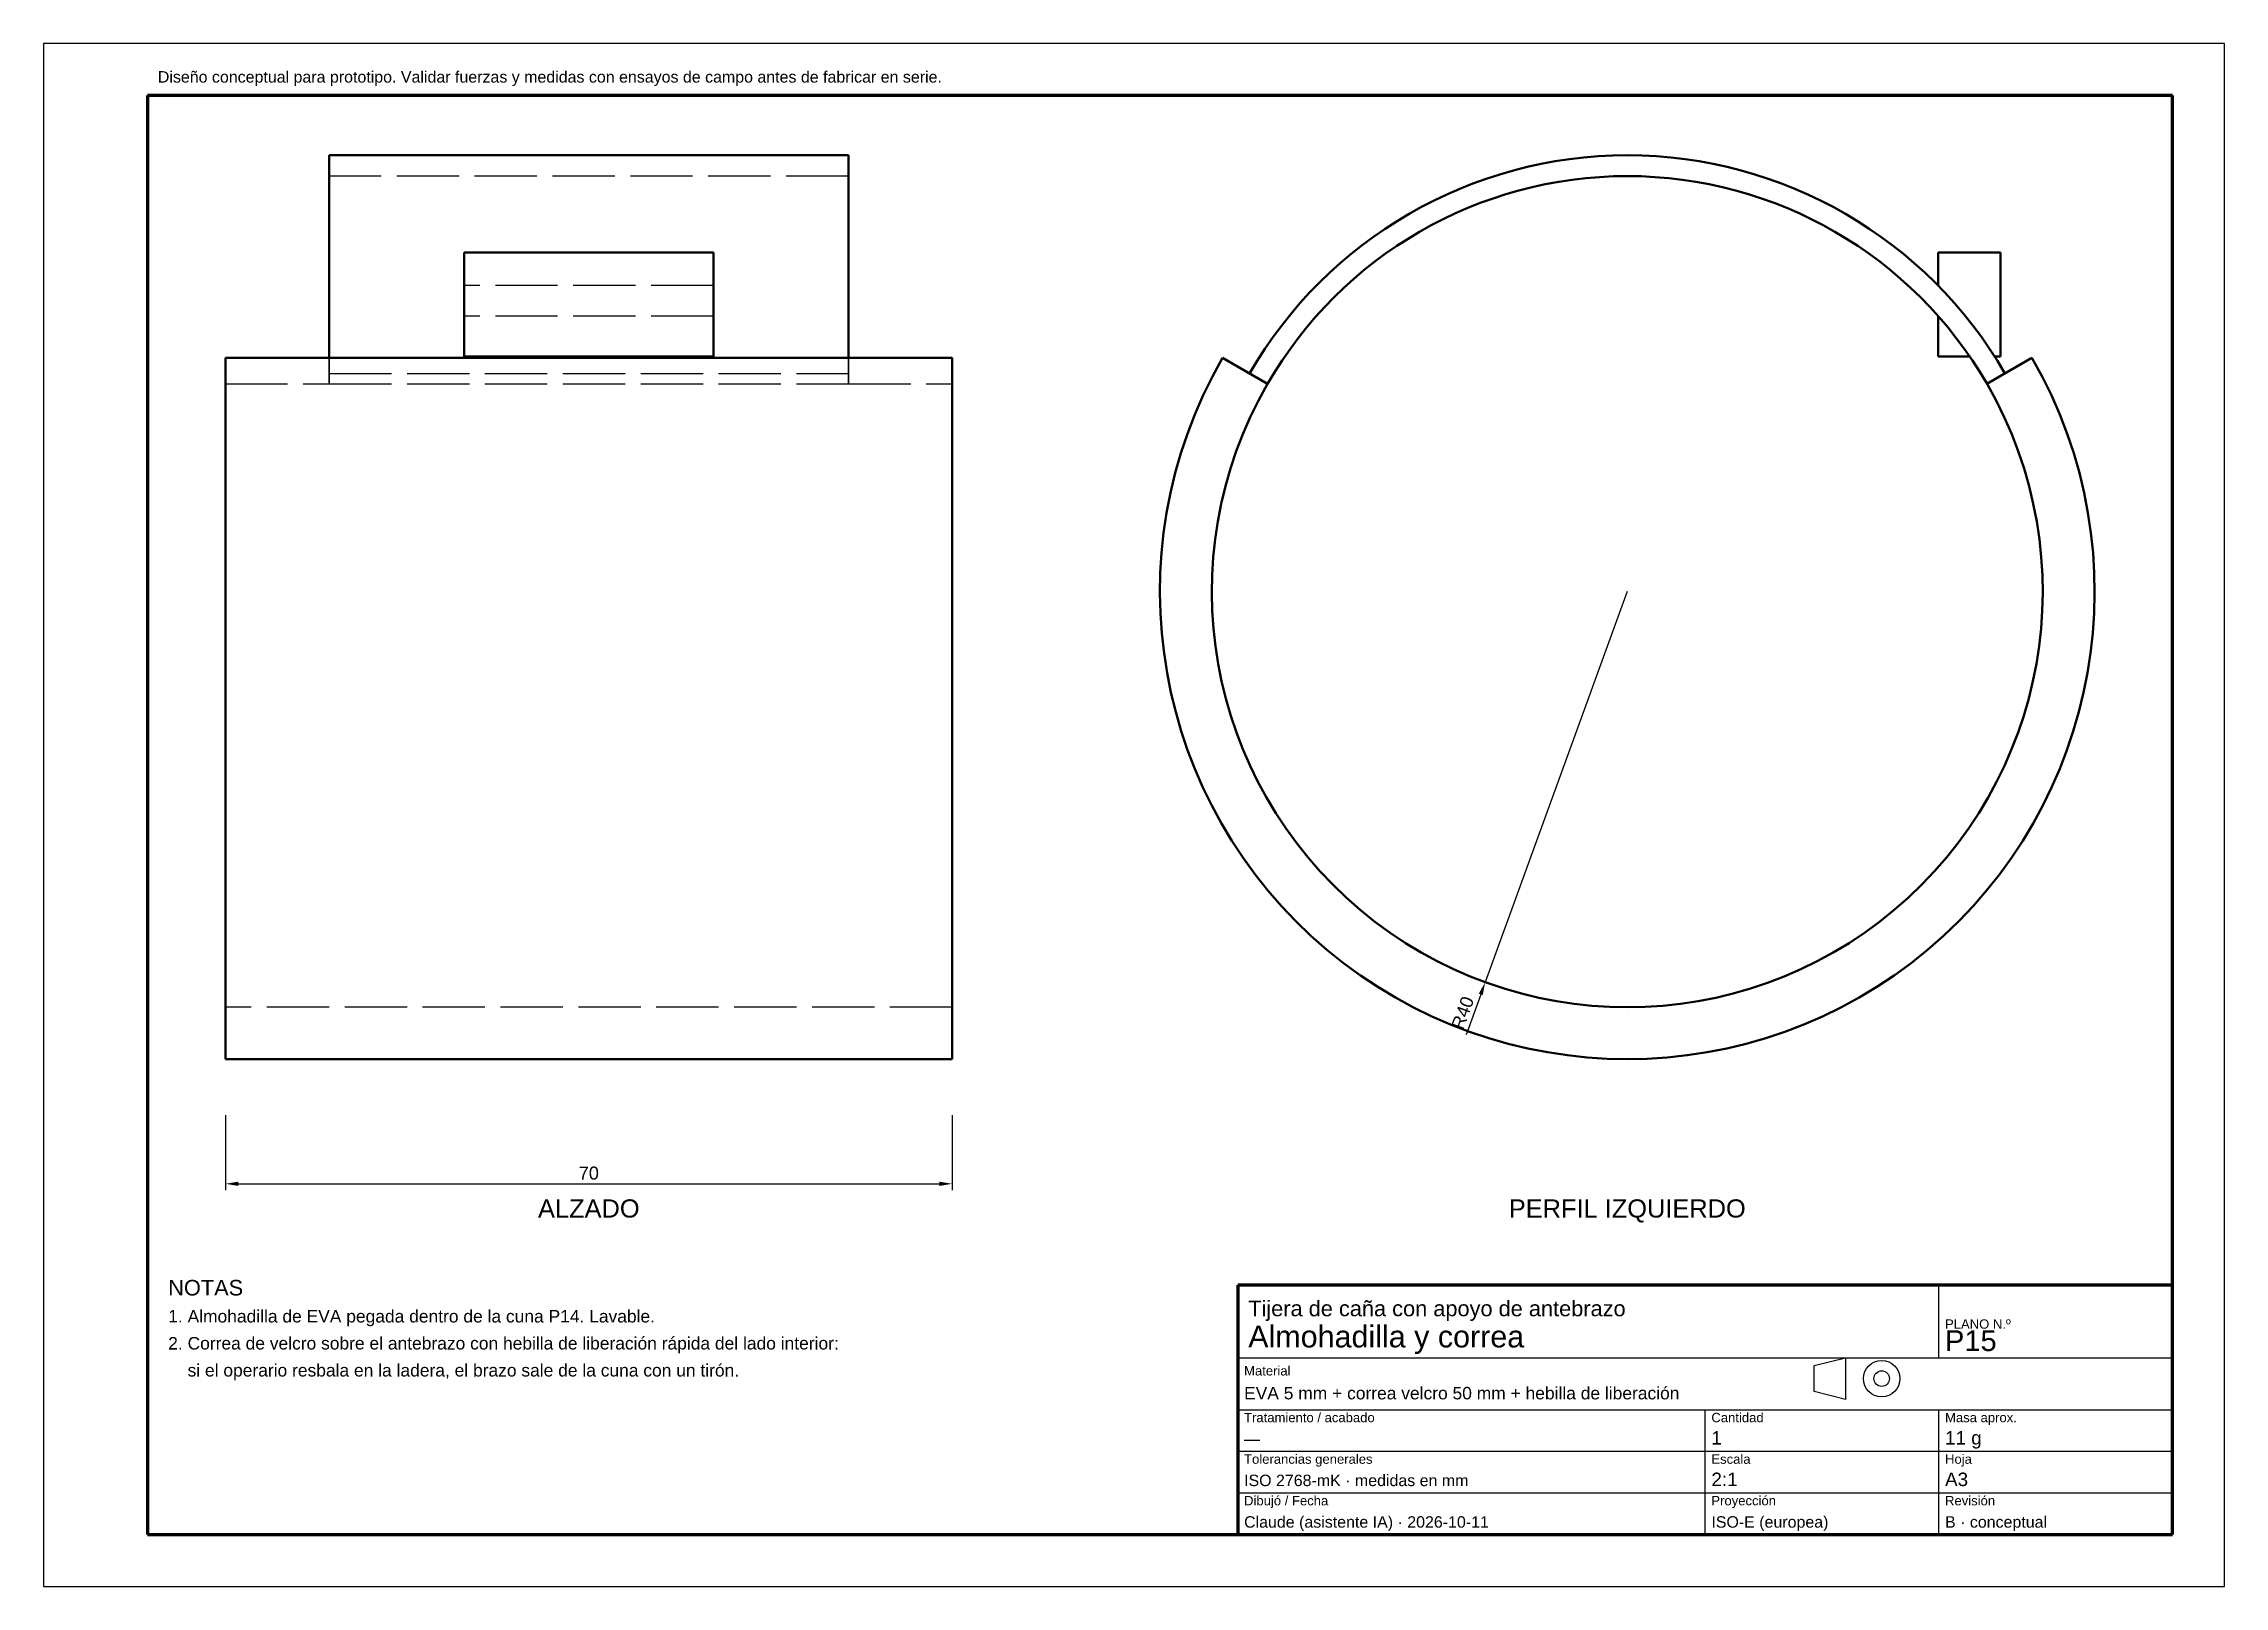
# Model space of a CAD drawing. Header units: millimetres. Extents: x 0 to 210, y 0 to 148.
import ezdxf
from ezdxf.enums import TextEntityAlignment as Align

# ---------------------------------------------------------------- set-up
doc = ezdxf.new("R2010")
doc.units = ezdxf.units.MM
doc.header["$LTSCALE"] = 0.5
doc.linetypes.add('ACAD_ISO02W100', pattern=[15, 12, -3])
for name, color, linetype, lineweight in [('COTAS', 4, 'Continuous', 18), ('MARCO', 7, 'Continuous', 70), ('OCULTAS', 8, 'ACAD_ISO02W100', 25), ('TEXTO', 7, 'Continuous', 25), ('VISIBLE', 7, 'Continuous', 50)]:
    doc.layers.add(name, color=color, linetype=linetype, lineweight=lineweight)
doc.styles.get("Standard").update_dxf_attribs({"font": 'arial.ttf'})
doc.dimstyles.new('ISO25', dxfattribs={"dimscale": 0.5, "dimtxt": 2.5, "dimasz": 2.5, "dimexe": 1.25, "dimexo": 0.8, "dimgap": 0.8, "dimtad": 1, "dimdec": 1, "dimtxsty": 'Standard', "dimcen": 2.5, "dimclrd": 4, "dimclre": 4, "dimclrt": 7, "dimazin": 3, "dimtfac": 1, "dimtmove": 0, "dimatfit": 3})

msp = doc.modelspace()

# ---------------------------------------------------------------- linework, layer by layer
at = {"layer": 'MARCO'}
for p, q in [((205, 143.5), (10, 143.5)), ((10, 143.5), (10, 5)), ((205, 5), (205, 143.5)), ((205, 29), (115, 29)), ((115, 29), (115, 5)), ((205, 5), (205, 29)), ((10, 5), (205, 5)), ((115, 5), (205, 5))]:
    msp.add_line(p, q, dxfattribs=at)
at = {"layer": 'OCULTAS'}
for p, q in [((77.5, 135.75), (27.5, 135.75)), ((40.5, 125.21), (40.5, 128.39)), ((40.5, 128.39), (64.5, 128.39)), ((64.5, 125.21), (64.5, 128.39)), ((182.44, 125.21), (182.44, 128.39)), ((188.44, 128.39), (182.44, 128.39)), ((188.44, 118.39), (188.44, 128.39)), ((64.5, 125.21), (40.5, 125.21)), ((64.5, 122.28), (40.5, 122.28)), ((40.5, 118.39), (40.5, 122.28)), ((64.5, 118.39), (64.5, 122.28)), ((182.44, 118.39), (182.44, 122.28)), ((17.5, 115.75), (17.5, 118.25)), ((17.5, 118.25), (17.5, 115.75)), ((27.5, 118.25), (77.5, 118.25)), ((64.5, 118.39), (40.5, 118.39)), ((64.5, 118.39), (40.5, 118.39)), ((40.5, 118.39), (64.5, 118.39)), ((87.5, 115.75), (87.5, 118.25)), ((87.5, 118.25), (87.5, 115.75)), ((113.53, 118.25), (117.86, 115.75)), ((185.48, 118.39), (182.44, 118.39)), ((187.14, 115.75), (191.47, 118.25)), ((188.44, 118.39), (187.88, 118.39)), ((17.5, 115.75), (27.5, 115.75)), ((17.5, 115.75), (27.5, 115.75)), ((27.5, 116.75), (77.5, 116.75)), ((27.5, 116.75), (27.5, 115.75)), ((27.5, 115.75), (27.5, 116.75)), ((27.5, 116.75), (77.5, 116.75)), ((27.5, 115.75), (77.5, 115.75)), ((77.5, 116.75), (77.5, 115.75)), ((77.5, 115.75), (77.5, 116.75)), ((77.5, 115.75), (87.5, 115.75)), ((77.5, 115.75), (87.5, 115.75)), ((117.86, 115.75), (116.13, 116.75)), ((117.86, 115.75), (116.13, 116.75)), ((188.87, 116.75), (187.14, 115.75)), ((188.87, 116.75), (187.14, 115.75)), ((87.5, 55.75), (17.5, 55.75))]:
    msp.add_line(p, q, dxfattribs=at)
for radius, start, end in [(42, 30, 150), (40, 30, 150), (42, 392.6186, 404.5323), (42, 392.6186, 404.5323), (40, 394.4715, 401.5396), (40, 394.4715, 401.5396), (45, -210, 30), (40, -210, 30)]:
    msp.add_arc((152.5, 95.75), radius, start, end, dxfattribs=at)
for points, degree in [([(27.5, 116.75), (27.5, 119.41), (27.5, 121.94), (27.5, 124.32), (27.5, 126.54), (27.5, 128.59), (27.5, 130.45), (27.5, 132.12), (27.5, 133.59), (27.5, 134.85), (27.5, 135.88), (27.5, 136.7), (27.5, 137.28), (27.5, 137.63), (27.5, 137.75)], 1), ([(77.5, 116.75), (77.5, 119.41), (77.5, 121.94), (77.5, 124.32), (77.5, 126.54), (77.5, 128.59), (77.5, 130.45), (77.5, 132.12), (77.5, 133.59), (77.5, 134.85), (77.5, 135.88), (77.5, 136.7), (77.5, 137.28), (77.5, 137.63), (77.5, 137.75)], 1), ([(27.5, 115.75), (27.5, 118.28), (27.5, 120.69), (27.5, 122.96), (27.5, 125.07), (27.5, 127.02), (27.5, 128.8), (27.5, 130.39), (27.5, 131.79), (27.5, 132.98), (27.5, 133.97), (27.5, 134.75), (27.5, 135.3), (27.5, 135.64), (27.5, 135.75)], 1), ([(27.5, 135.75), (27.5, 135.64), (27.5, 135.3), (27.5, 134.75), (27.5, 133.97), (27.5, 132.98), (27.5, 131.79), (27.5, 130.39), (27.5, 128.8), (27.5, 127.02), (27.5, 125.07), (27.5, 122.96), (27.5, 120.69), (27.5, 118.28), (27.5, 115.75)], 1), ([(77.5, 115.75), (77.5, 118.28), (77.5, 120.69), (77.5, 122.96), (77.5, 125.07), (77.5, 127.02), (77.5, 128.8), (77.5, 130.39), (77.5, 131.79), (77.5, 132.98), (77.5, 133.97), (77.5, 134.75), (77.5, 135.3), (77.5, 135.64), (77.5, 135.75)], 1), ([(77.5, 135.75), (77.5, 135.64), (77.5, 135.3), (77.5, 134.75), (77.5, 133.97), (77.5, 132.98), (77.5, 131.79), (77.5, 130.39), (77.5, 128.8), (77.5, 127.02), (77.5, 125.07), (77.5, 122.96), (77.5, 120.69), (77.5, 118.28), (77.5, 115.75)], 1), ([(40.5, 118.39), (40.5, 120.84), (40.5, 123.13), (40.5, 125.21)], 3), ([(64.5, 118.39), (64.5, 120.84), (64.5, 123.13), (64.5, 125.21)], 3), ([(40.5, 118.39), (40.5, 120.43), (40.5, 122.28)], 2), ([(64.5, 118.39), (64.5, 120.43), (64.5, 122.28)], 2), ([(17.5, 50.75), (17.5, 51.25), (17.5, 52.75), (17.5, 55.21), (17.5, 58.57), (17.5, 62.76), (17.5, 67.69), (17.5, 73.25), (17.5, 79.31), (17.5, 85.74), (17.5, 92.39), (17.5, 99.11), (17.5, 105.76), (17.5, 112.19), (17.5, 118.25)], 1), ([(27.5, 118.25), (27.5, 117.51), (27.5, 116.75)], 2), ([(77.5, 118.25), (77.5, 117.51), (77.5, 116.75)], 2), ([(87.5, 50.75), (87.5, 51.25), (87.5, 52.75), (87.5, 55.21), (87.5, 58.57), (87.5, 62.76), (87.5, 67.69), (87.5, 73.25), (87.5, 79.31), (87.5, 85.74), (87.5, 92.39), (87.5, 99.11), (87.5, 105.76), (87.5, 112.19), (87.5, 118.25)], 1), ([(17.5, 115.75), (17.5, 110.36), (17.5, 104.65), (17.5, 98.74), (17.5, 92.76), (17.5, 86.85), (17.5, 81.14), (17.5, 75.75), (17.5, 70.81), (17.5, 66.43), (17.5, 62.7), (17.5, 59.71), (17.5, 57.53), (17.5, 56.2), (17.5, 55.75)], 1), ([(17.5, 55.75), (17.5, 56.2), (17.5, 57.53), (17.5, 59.71), (17.5, 62.7), (17.5, 66.43), (17.5, 70.81), (17.5, 75.75), (17.5, 81.14), (17.5, 86.85), (17.5, 92.76), (17.5, 98.74), (17.5, 104.65), (17.5, 110.36), (17.5, 115.75)], 1), ([(87.5, 115.75), (87.5, 110.36), (87.5, 104.65), (87.5, 98.74), (87.5, 92.76), (87.5, 86.85), (87.5, 81.14), (87.5, 75.75), (87.5, 70.81), (87.5, 66.43), (87.5, 62.7), (87.5, 59.71), (87.5, 57.53), (87.5, 56.2), (87.5, 55.75)], 1), ([(87.5, 55.75), (87.5, 56.2), (87.5, 57.53), (87.5, 59.71), (87.5, 62.7), (87.5, 66.43), (87.5, 70.81), (87.5, 75.75), (87.5, 81.14), (87.5, 86.85), (87.5, 92.76), (87.5, 98.74), (87.5, 104.65), (87.5, 110.36), (87.5, 115.75)], 1)]:
    msp.add_open_spline(points, degree=degree, dxfattribs=at)
at = {"layer": 'TEXTO'}
for p, q in [((210, 148.5), (0, 148.5)), ((0, 148.5), (0, 0)), ((210, 0), (210, 148.5)), ((182.5, 22), (182.5, 29)), ((115, 22), (205, 22)), ((170.5, 21.25), (173.5, 22)), ((170.5, 18.75), (170.5, 21.25)), ((173.5, 22), (173.5, 18)), ((115, 17), (205, 17)), ((160, 5), (160, 17)), ((173.5, 18), (170.5, 18.75)), ((182.5, 5), (182.5, 17)), ((115, 13), (205, 13)), ((115, 9), (205, 9)), ((0, 0), (210, 0))]:
    msp.add_line(p, q, dxfattribs=at)
for radius in [1.75, 0.75]:
    msp.add_circle((177, 20), radius, dxfattribs=at)
at = {"layer": 'VISIBLE'}
for p, q in [((77.5, 137.75), (27.5, 137.75)), ((40.5, 118.39), (40.5, 128.39)), ((40.5, 128.39), (64.5, 128.39)), ((64.5, 118.39), (64.5, 128.39)), ((188.44, 128.39), (182.44, 128.39)), ((182.44, 125.21), (182.44, 128.39)), ((188.44, 118.39), (188.44, 128.39)), ((182.44, 118.39), (182.44, 122.28)), ((17.5, 118.25), (87.5, 118.25)), ((17.5, 118.25), (27.5, 118.25)), ((40.5, 118.39), (64.5, 118.39)), ((77.5, 118.25), (87.5, 118.25)), ((113.53, 118.25), (117.86, 115.75)), ((185.48, 118.39), (182.44, 118.39)), ((187.14, 115.75), (191.47, 118.25)), ((188.44, 118.39), (187.88, 118.39)), ((87.5, 50.75), (17.5, 50.75))]:
    msp.add_line(p, q, dxfattribs=at)
for radius, start, end in [(42, 30, 150), (40, 30, 150), (45, -210, 30), (40, -210, 30)]:
    msp.add_arc((152.5, 95.75), radius, start, end, dxfattribs=at)
for points in [[(27.5, 137.75), (27.5, 137.64), (27.5, 137.32), (27.5, 136.78), (27.5, 136.03), (27.5, 135.07), (27.5, 133.91), (27.5, 132.55), (27.5, 131.01), (27.5, 129.28), (27.5, 127.38), (27.5, 125.31), (27.5, 123.09), (27.5, 120.74), (27.5, 118.25)], [(77.5, 137.75), (77.5, 137.64), (77.5, 137.32), (77.5, 136.78), (77.5, 136.03), (77.5, 135.07), (77.5, 133.91), (77.5, 132.55), (77.5, 131.01), (77.5, 129.28), (77.5, 127.38), (77.5, 125.31), (77.5, 123.09), (77.5, 120.74), (77.5, 118.25)], [(17.5, 118.25), (17.5, 112.19), (17.5, 105.76), (17.5, 99.11), (17.5, 92.39), (17.5, 85.74), (17.5, 79.31), (17.5, 73.25), (17.5, 67.69), (17.5, 62.76), (17.5, 58.57), (17.5, 55.21), (17.5, 52.75), (17.5, 51.25), (17.5, 50.75)], [(87.5, 118.25), (87.5, 112.19), (87.5, 105.76), (87.5, 99.11), (87.5, 92.39), (87.5, 85.74), (87.5, 79.31), (87.5, 73.25), (87.5, 67.69), (87.5, 62.76), (87.5, 58.57), (87.5, 55.21), (87.5, 52.75), (87.5, 51.25), (87.5, 50.75)]]:
    msp.add_open_spline(points, degree=1, dxfattribs=at)

# ---------------------------------------------------------------- texts
at = {"layer": 'TEXTO'}
for s, height, p in [('Diseño conceptual para prototipo. Validar fuerzas y medidas con ensayos de campo antes de fabricar en serie.', 1.1, (11, 144.75)), ('NOTAS', 1.5, (12, 28)), ('Tijera de caña con apoyo de antebrazo', 1.5, (116, 26)), ('1. Almohadilla de EVA pegada dentro de la cuna P14. Lavable.', 1.2, (12, 25.4)), ('Almohadilla y correa', 2.1, (116, 23)), ('PLANO N.º', 0.9, (183.1, 24.8)), ('2. Correa de velcro sobre el antebrazo con hebilla de liberación rápida del lado interior:', 1.2, (12, 22.8)), ('P15', 2, (183.1, 22.65)), ('    si el operario resbala en la ladera, el brazo sale de la cuna con un tirón.', 1.2, (12, 20.2)), ('Material', 0.9, (115.6, 20.3)), ('EVA 5 mm + correa velcro 50 mm + hebilla de liberación', 1.2, (115.6, 18)), ('Tratamiento / acabado', 0.9, (115.6, 15.8)), ('Cantidad', 0.9, (160.6, 15.8)), ('1', 1.3, (160.6, 13.65)), ('Masa aprox.', 0.9, (183.1, 15.8)), ('11 g', 1.3, (183.1, 13.65)), ('—', 1.1, (115.6, 13.65)), ('Tolerancias generales', 0.9, (115.6, 11.8)), ('Escala', 0.9, (160.6, 11.8)), ('Hoja', 0.9, (183.1, 11.8)), ('ISO 2768-mK · medidas en mm', 1.1, (115.6, 9.65)), ('2:1', 1.3, (160.6, 9.65)), ('A3', 1.3, (183.1, 9.65)), ('Dibujó / Fecha', 0.9, (115.6, 7.8)), ('Proyección', 0.9, (160.6, 7.8)), ('Revisión', 0.9, (183.1, 7.8)), ('Claude (asistente IA) · 2026-10-11', 1.1, (115.6, 5.65)), ('ISO-E (europea)', 1.1, (160.6, 5.65)), ('B · conceptual', 1.1, (183.1, 5.65))]:
    msp.add_text(s, height=height, dxfattribs=at).set_placement(p)
for s, p in [('ALZADO', (52.5, 37.25)), ('PERFIL IZQUIERDO', (152.5, 37.25))]:
    msp.add_text(s, height=1.75, dxfattribs=at).set_placement(p, align=Align.TOP_CENTER)

# ---------------------------------------------------------------- dimensions: what is measured, and where the dimension line sits
at = {"layer": 'COTAS'}
msp.add_radius_dim(center=(152.5, 95.75), mpoint=(138.82, 58.16), text='R40', dimstyle='ISO25', dxfattribs=at).render()
msp.add_linear_dim(base=(17.5, 38.75), p1=(17.5, 45.75), p2=(87.5, 45.75), dimstyle='ISO25', dxfattribs=at).render()

doc.saveas('drawing.dxf')
